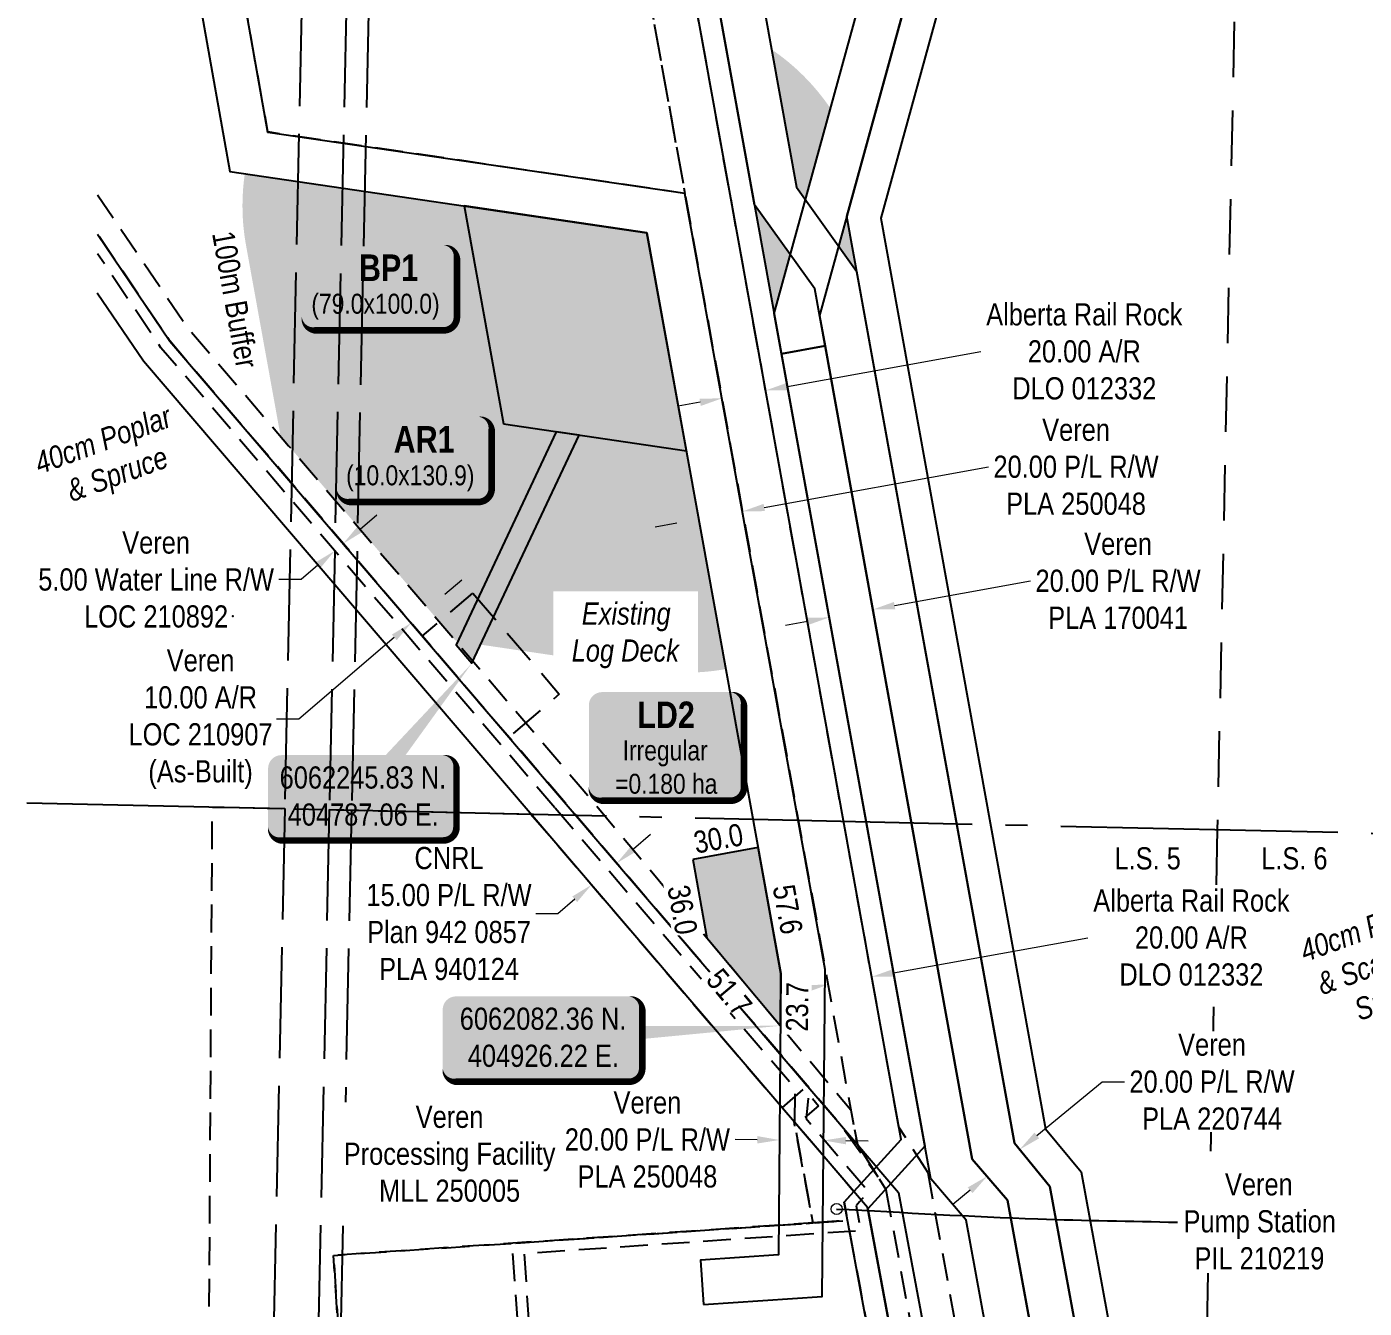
# Model space of a CAD drawing. Extents: x 403584 to 407532, y 6061258 to 6064935.
# Drawn here: x 404586 to 405189, y 6061955 to 6062533 of the extents above; entities that cross this region are included whole.
import ezdxf

# ---------------------------------------------------------------- set-up
doc = ezdxf.new("R2010")
doc.units = 0
doc.header["$LTSCALE"] = 5
doc.header["$PDSIZE"] = 0.5
for name, pattern in [('foc-ACCESSROAD', [3.75, 2.5, -1.25]), ('foc-LSD', [8, 5, -3]), ('foc-QUARTERLINE', [33, 25, -3, 2, -3]), ('foc-UNSURVEYED', [12.5, 10, -2.5]), ('HIDDEN2', [4.7625, 3.175, -1.5875])]:
    doc.linetypes.add(name, pattern=pattern)
doc.layers.get('Defpoints').update_dxf_attribs({"color": 9})
for name, color, linetype in [('C-AR', 13, 'foc-ACCESSROAD'), ('C-RW', 13, 'Continuous'), ('C-WS', 13, 'foc-ACCESSROAD'), ('DETAIL-T', 7, 'Continuous'), ('F-AR', 190, 'foc-ACCESSROAD'), ('F-RW', 190, 'Continuous'), ('L-QSEC', 8, 'foc-QUARTERLINE'), ('L-SECTION-LSD', 7, 'foc-LSD'), ('L-USEC', 7, 'foc-UNSURVEYED'), ('P-BUFFER-H 30m', 51, 'Continuous'), ('P-BUFFER-T', 40, 'Continuous'), ('P-TEMP-BLOCKS', 250, 'Continuous'), ('P-TEMP-H', 41, 'Continuous'), ('P-TEMP_LOG DECK', 46, 'Continuous'), ('P-TEMP_WORKSPACE', 46, 'Continuous'), ('T-BUSH-T', 110, 'Continuous'), ('T-EXISTING RTF', 220, 'HIDDEN2'), ('T-EXISTING RTF-T', 220, 'Continuous'), ('WETLAND', 143, 'Continuous')]:
    doc.layers.add(name, color=color, linetype=linetype)
for name, color, linetype, lineweight in [('C-AR-T', 13, 'Continuous', 9), ('C-RW-T', 13, 'Continuous', 9), ('C-WS-T', 13, 'Continuous', 9), ('F-AR-T', 190, 'Continuous', 9), ('F-RW-T', 190, 'Continuous', 9), ('P-TEMP-T', 46, 'Continuous', 18)]:
    doc.layers.add(name, color=color, linetype=linetype, lineweight=lineweight)
doc.styles.add('100L', font='ARIALN.TTF', dxfattribs={"height": 11})
doc.styles.add('80', font='ARIALN.TTF', dxfattribs={"height": 10})
doc.styles.add('80CG', font='ARIALN.TTF', dxfattribs={"height": 10})
doc.styles.add('80L', font='ARIALN.TTF', dxfattribs={"height": 10})
doc.styles.add('80LS', font='ARIALNI.TTF', dxfattribs={"height": 10})
doc.styles.add('BOLD', font='ARIALNB.TTF')
doc.dimstyles.new('Compass 5 000', dxfattribs={"dimscale": 5, "dimtxt": 9, "dimasz": 2, "dimexe": 0.2, "dimexo": 0.0625, "dimgap": 0.5, "dimtad": 0, "dimtih": 1, "dimtoh": 1, "dimzin": 0, "dimdsep": 46, "dimtxsty": '80CG', "dimcen": 0.1, "dimse1": 1, "dimse2": 1, "dimclrd": 256, "dimclrt": 256, "dimaunit": 1, "dimadec": 4, "dimazin": 0, "dimtfac": 0.06, "dimtofl": 0, "dimtmove": 0, "dimatfit": 1, "dimfxl": 0.2, "dimtolj": 1, "dimtzin": 0, "dimlwd": -1, "dimarcsym": 0})

# ---------------------------------------------------------------- blocks, each defined once
blk = doc.blocks.new('*D361')
at = {"layer": 'C-AR-T', "transparency": 16777216}
for p, q in [((404774.85, 6062276.98), (404782.45, 6062283.48)), ((404752.06, 6062257.48), (404708.99, 6062220.62)), ((404708.99, 6062220.62), (404698.99, 6062220.62))]:
    blk.add_line(p, q, dxfattribs=at)
for points in [[(404773.77, 6062278.25), (404775.94, 6062275.72), (404767.25, 6062270.48)], [(404750.98, 6062258.75), (404753.15, 6062256.21), (404759.66, 6062263.98)]]:
    blk.add_solid(points, dxfattribs=at)
at = {"layer": 'Defpoints', "color": 0, "transparency": 16777216}
for p in [(404767.25, 6062270.48), (404769.47, 6062267.9), (404761.87, 6062261.4)]:
    blk.add_point(p, dxfattribs=at)
at = {"layer": 'C-AR-T', "transparency": 16777216, "insert": (404664.69, 6062220.62), "char_height": 10, "attachment_point": 5, "style": '80CG'}
blk.add_mtext('\\A1;Veren\\P10.00 A/R\\PLOC 210907\\P(As-Built)', dxfattribs=at)
blk = doc.blocks.new('*D377')
at = {"layer": 'Defpoints', "color": 0, "transparency": 16777216}
for p in [(404802.55, 6062213.88), (404791.16, 6062204.13), (404841.02, 6062145.92)]:
    blk.add_point(p, dxfattribs=at)
at = {"layer": 'F-RW-T', "transparency": 16777216}
for p, q in [((404860, 6062162.18), (404867.59, 6062168.69)), ((404833.42, 6062139.42), (404825.83, 6062132.91)), ((404825.83, 6062132.91), (404815.83, 6062132.91))]:
    blk.add_line(p, q, dxfattribs=at)
for points in [[(404858.91, 6062163.45), (404861.08, 6062160.92), (404852.4, 6062155.68)], [(404832.34, 6062140.68), (404834.5, 6062138.15), (404841.02, 6062145.92)]]:
    blk.add_solid(points, dxfattribs=at)
at = {"layer": 'F-RW-T', "transparency": 16777216, "insert": (404776.74, 6062132.91), "char_height": 10, "attachment_point": 5, "style": '80CG', "bg_fill": 3, "box_fill_scale": 1.1, "bg_fill_color": 256, "bg_fill_true_color": 13158600, "bg_fill_transparency": 0}
blk.add_mtext('\\A1;CNRL\\P15.00 P/L R/W\\PPlan 942 0857\\PPLA 940124', dxfattribs=at)
blk = doc.blocks.new('*D394')
at = {"layer": 'Defpoints', "color": 0, "transparency": 16777216}
for p in [(404896.75, 6062382.31), (404916.42, 6062385.87), (404919.51, 6062368.81)]:
    blk.add_point(p, dxfattribs=at)
at = {"layer": 'F-AR-T', "transparency": 16777216}
for p, q in [((404929.35, 6062370.59), (405016.52, 6062386.37)), ((404889.99, 6062363.47), (404880.15, 6062361.69))]:
    blk.add_line(p, q, dxfattribs=at)
for points in [[(404929.05, 6062372.23), (404929.64, 6062368.95), (404919.51, 6062368.81)], [(404889.7, 6062365.11), (404890.29, 6062361.83), (404899.83, 6062365.25)]]:
    blk.add_solid(points, dxfattribs=at)
at = {"layer": 'F-AR-T', "transparency": 16777216, "insert": (405063.25, 6062386.37), "char_height": 10, "attachment_point": 5, "style": '80CG'}
blk.add_mtext('\\A1;Alberta Rail Rock\\P20.00 A/R\\PDLO 012332', dxfattribs=at)
blk = doc.blocks.new('*D406')
at = {"layer": 'C-RW-T', "transparency": 16777216}
for p, q in [((404977.7, 6062271.83), (405038.94, 6062282.93)), ((404938.36, 6062264.7), (404928.52, 6062262.91))]:
    blk.add_line(p, q, dxfattribs=at)
for points in [[(404977.4, 6062273.47), (404978, 6062270.19), (404967.86, 6062270.04)], [(404938.07, 6062266.34), (404938.66, 6062263.06), (404948.2, 6062266.48)]]:
    blk.add_solid(points, dxfattribs=at)
at = {"layer": 'Defpoints', "color": 0, "transparency": 16777216}
for p in [(404946.69, 6062274.82), (404966.35, 6062278.38), (404967.86, 6062270.04)]:
    blk.add_point(p, dxfattribs=at)
at = {"layer": 'C-RW-T', "transparency": 16777216, "insert": (405078.48, 6062282.93), "char_height": 10, "attachment_point": 5, "style": '80CG'}
blk.add_mtext('\\A1;Veren\\P20.00 P/L R/W\\PPLA 170041', dxfattribs=at)
blk = doc.blocks.new('*D410')
at = {"layer": 'Defpoints', "color": 0, "transparency": 16777216}
for p in [(404944.75, 6062117.13), (404964.42, 6062120.69), (404967.36, 6062104.45)]:
    blk.add_point(p, dxfattribs=at)
at = {"layer": 'F-AR-T', "transparency": 16777216}
for p, q in [((404977.2, 6062106.23), (405064.83, 6062122.09)), ((404937.85, 6062099.11), (404928.01, 6062097.33))]:
    blk.add_line(p, q, dxfattribs=at)
for points in [[(404976.9, 6062107.87), (404977.49, 6062104.59), (404967.36, 6062104.45)], [(404937.55, 6062100.75), (404938.14, 6062097.47), (404947.69, 6062100.89)]]:
    blk.add_solid(points, dxfattribs=at)
at = {"layer": 'F-AR-T', "transparency": 16777216, "insert": (405111.55, 6062122.09), "char_height": 10, "attachment_point": 5, "style": '80CG', "bg_fill": 3, "box_fill_scale": 1.1, "bg_fill_color": 256, "bg_fill_true_color": 13158600, "bg_fill_transparency": 0}
blk.add_mtext('\\A1;Alberta Rail Rock\\P20.00 A/R\\PDLO 012332', dxfattribs=at)
blk = doc.blocks.new('*D427')
at = {"layer": 'C-AR-T', "transparency": 16777216}
for p, q in [((404736.61, 6062306.28), (404744.21, 6062312.78)), ((404717.62, 6062290.02), (404710.03, 6062283.52)), ((404710.03, 6062283.52), (404700.03, 6062283.52))]:
    blk.add_line(p, q, dxfattribs=at)
for points in [[(404735.53, 6062307.55), (404737.7, 6062305.01), (404729.02, 6062299.78)], [(404716.54, 6062291.29), (404718.71, 6062288.76), (404725.22, 6062296.53)]]:
    blk.add_solid(points, dxfattribs=at)
at = {"layer": 'Defpoints', "color": 0, "transparency": 16777216}
for p in [(404655.99, 6062377.39), (404659.79, 6062380.64), (404725.22, 6062296.53)]:
    blk.add_point(p, dxfattribs=at)
at = {"layer": 'C-AR-T', "transparency": 16777216, "insert": (404644.64, 6062283.52), "char_height": 10, "attachment_point": 5, "style": '80CG'}
blk.add_mtext('\\A1;Veren\\P5.00 Water Line R/W\\PLOC 210892', dxfattribs=at)
blk = doc.blocks.new('*D429')
at = {"layer": 'C-RW-T', "transparency": 16777216}
for p, q in [((405041.83, 6062032.91), (405071.3, 6062057.13)), ((405071.3, 6062057.13), (405081.3, 6062057.13)), ((405011.74, 6062008.19), (405004.01, 6062001.84))]:
    blk.add_line(p, q, dxfattribs=at)
for points in [[(405040.77, 6062034.2), (405042.88, 6062031.62), (405034.1, 6062026.56)], [(405010.68, 6062009.48), (405012.8, 6062006.9), (405019.47, 6062014.54)]]:
    blk.add_solid(points, dxfattribs=at)
at = {"layer": 'Defpoints', "color": 0, "transparency": 16777216}
for p in [(405034.1, 6062026.56), (405038.49, 6062021.22), (405023.86, 6062009.2)]:
    blk.add_point(p, dxfattribs=at)
at = {"layer": 'C-RW-T', "transparency": 16777216, "insert": (405120.84, 6062057.13), "char_height": 10, "attachment_point": 5, "style": '80CG', "bg_fill": 3, "box_fill_scale": 1.1, "bg_fill_color": 256, "bg_fill_true_color": 13158600, "bg_fill_transparency": 0}
blk.add_mtext('\\A1;Veren\\P20.00 P/L R/W\\PPLA 220744', dxfattribs=at)
blk = doc.blocks.new('*D500')
at = {"layer": 'C-AR-T', "transparency": 16777216}
for p, q in [((404918.9, 6062316.05), (405019.98, 6062334.35)), ((404879.55, 6062308.93), (404869.71, 6062307.15))]:
    blk.add_line(p, q, dxfattribs=at)
for points in [[(404918.61, 6062317.69), (404919.2, 6062314.41), (404909.06, 6062314.27)], [(404879.25, 6062310.57), (404879.85, 6062307.29), (404889.39, 6062310.71)]]:
    blk.add_solid(points, dxfattribs=at)
at = {"layer": 'Defpoints', "color": 0, "transparency": 16777216}
for p in [(404909.06, 6062314.27), (404901.38, 6062244.47), (404921.05, 6062248.03)]:
    blk.add_point(p, dxfattribs=at)
at = {"layer": 'C-AR-T', "transparency": 16777216, "insert": (405059.52, 6062334.35), "char_height": 10, "attachment_point": 5, "style": '80CG'}
blk.add_mtext('\\A1;Veren\\P20.00 P/L R/W\\PPLA 250048', dxfattribs=at)
blk = doc.blocks.new('*D501')
at = {"layer": 'C-AR-T', "transparency": 16777216}
for p, q in [((404915.74, 6062030.95), (404905.74, 6062031.04)), ((404955.73, 6062030.58), (404965.73, 6062030.48))]:
    blk.add_line(p, q, dxfattribs=at)
at = {"layer": 'C-AR-T', "linetype": 'ByBlock', "transparency": 16777216}
for points in [[(404915.76, 6062032.62), (404915.73, 6062029.28), (404925.74, 6062030.86)], [(404955.75, 6062032.24), (404955.72, 6062028.91), (404945.73, 6062030.67)]]:
    blk.add_solid(points, dxfattribs=at)
at = {"layer": 'Defpoints', "color": 0, "linetype": 'ByBlock', "transparency": 16777216}
for p in [(404926.07, 6062066.34), (404946.07, 6062066.15), (404925.74, 6062030.86)]:
    blk.add_point(p, dxfattribs=at)
at = {"layer": 'C-AR-T', "linetype": 'ByBlock', "transparency": 16777216, "insert": (404866.21, 6062031.04), "char_height": 10, "attachment_point": 5, "style": '80CG'}
blk.add_mtext('\\A1;Veren\\P20.00 P/L R/W\\PPLA 250048', dxfattribs=at)
blk = doc.blocks.new('*U504')
at = {"true_color": 0xff8aff}
h = blk.add_hatch(color=211, dxfattribs=at)
edge = h.paths.add_edge_path()
edge.add_line((-29, -30.5), (29, -30.5))
edge.add_arc((29, -24.5), 6, 270, 360)
edge.add_line((35, -24.5), (35, 12.5))
edge.add_arc((29, 12.5), 6, 0, 90)
edge.add_line((29, 18.5), (-29, 18.5))
edge.add_arc((-29, 12.5), 6, 90, 180)
edge.add_line((-35, 12.5), (-35, -24.5))
edge.add_arc((-29, -24.5), 6, 180, 270)
at = {"color": 250, "flags": 128}
blk.add_lwpolyline([(-29, -30.5, 3, 3, 0), (29, -30.5, 3, 3, 0.414214), (35, -24.5, 3, 3, 0), (35, 12.5, 3, 0, 0.414214), (29, 18.5, 0, 0, 0), (-29, 18.5, 0, 0, 0.414214), (-35, 12.5, 0, 0, 0), (-35, -24.5, 0, 3, 0.414214)], format="xyseb", close=True, dxfattribs=at)
at = {"flags": 128}
blk.add_lwpolyline([(25.69, -3.34, 0, 7.5, 0), (0, 0, 0, 0, 0)], format="xyseb", dxfattribs=at)
at = {"color": 250}
for tag, p, height, style in [('TEMP_AREA_W1_001', (-9.21, 2.24), 12, 'BOLD'), ('ENTER_TEXT_001', (-30.66, -12.47), 9, '80')]:
    blk.add_attdef(tag, p, '', height=height, dxfattribs=dict(at, style=style))
blk = doc.blocks.new('*U506')
h = blk.add_hatch(color=254)
edge = h.paths.add_edge_path()
edge.add_line((-39, -20), (39, -20))
edge.add_arc((39, -14), 6, 270, 360)
edge.add_line((45, -14), (45, 12.5))
edge.add_arc((39, 12.5), 6, 0, 90)
edge.add_line((39, 18.5), (-39, 18.5))
edge.add_arc((-39, 12.5), 6, 90, 180)
edge.add_line((-45, 12.5), (-45, -14))
edge.add_arc((-39, -14), 6, 180, 270)
at = {"color": 1, "flags": 128}
blk.add_lwpolyline([(-39, -20, 3, 3, 0), (39, -20, 3, 3, 0.414214), (45, -14, 3, 3, 0), (45, 12.5, 3, 0, 0.414214), (39, 18.5, 0, 0, 0), (-39, 18.5, 0, 0, 0.414214), (-45, 12.5, 0, 0, 0), (-45, -14, 0, 3, 0.414214)], format="xyseb", close=True, dxfattribs=at)
blk.add_lwpolyline([(107.35, 5.24, 0, 10, 0), (0, 0, 5, 5, 0)], format="xyseb", dxfattribs=at)
at = {"color": 1, "style": '80'}
blk.add_attdef('ENTER_TEXT_001', (-35.99, -5), '', height=10, dxfattribs=at)
blk = doc.blocks.new('*U507')
h = blk.add_hatch(color=254)
edge = h.paths.add_edge_path()
edge.add_line((-36.5, -20), (36.5, -20))
edge.add_arc((36.5, -14), 6, 270, 360)
edge.add_line((42.5, -14), (42.5, 12.5))
edge.add_arc((36.5, 12.5), 6, 0, 90)
edge.add_line((36.5, 18.5), (-36.5, 18.5))
edge.add_arc((-36.5, 12.5), 6, 90, 180)
edge.add_line((-42.5, 12.5), (-42.5, -14))
edge.add_arc((-36.5, -14), 6, 180, 270)
at = {"color": 1, "flags": 128}
blk.add_lwpolyline([(49.45, 59.96, 0, 10, 0), (0, 0, 5, 5, 0)], format="xyseb", dxfattribs=at)
blk.add_lwpolyline([(-36.5, -20, 3, 3, 0), (36.5, -20, 3, 3, 0.414214), (42.5, -14, 3, 3, 0), (42.5, 12.5, 3, 0, 0.414214), (36.5, 18.5, 0, 0, 0), (-36.5, 18.5, 0, 0, 0.414214), (-42.5, 12.5, 0, 0, 0), (-42.5, -14, 0, 3, 0.414214)], format="xyseb", close=True, dxfattribs=at)
at = {"color": 1, "style": '80'}
blk.add_attdef('ENTER_TEXT_001', (-35.99, -5), '', height=10, dxfattribs=at)
blk = doc.blocks.new('*U508')
at = {"true_color": 0xff8aff}
h = blk.add_hatch(color=211, dxfattribs=at)
edge = h.paths.add_edge_path()
edge.add_line((-29, -20), (29, -20))
edge.add_arc((29, -14), 6, 270, 360)
edge.add_line((35, -14), (35, 12.5))
edge.add_arc((29, 12.5), 6, 0, 90)
edge.add_line((29, 18.5), (-29, 18.5))
edge.add_arc((-29, 12.5), 6, 90, 180)
edge.add_line((-35, 12.5), (-35, -14))
edge.add_arc((-29, -14), 6, 180, 270)
at = {"color": 250, "flags": 128}
blk.add_lwpolyline([(-29, -20, 3, 3, 0), (29, -20, 3, 3, 0.414214), (35, -14, 3, 3, 0), (35, 12.5, 3, 0, 0.414214), (29, 18.5, 0, 0, 0), (-29, 18.5, 0, 0, 0.414214), (-35, 12.5, 0, 0, 0), (-35, -14, 0, 3, 0.414214)], format="xyseb", close=True, dxfattribs=at)
at = {"flags": 128}
blk.add_lwpolyline([(-22.41, -2.27, 0, 7.5, 0), (0, 0, 0, 0, 0)], format="xyseb", dxfattribs=at)
at = {"color": 250}
for tag, p, height, style in [('TEMP_AREA_W1_001', (-9.21, 2.24), 12, 'BOLD'), ('ENTER_TEXT_001', (-30.66, -12.47), 9, '80')]:
    blk.add_attdef(tag, p, '', height=height, dxfattribs=dict(at, style=style))

msp = doc.modelspace()

# ---------------------------------------------------------------- hatches: boundary and pattern name
at = {"layer": 'P-BUFFER-H 30m', "linetype": 'ByBlock'}
h = msp.add_hatch(color=256, dxfattribs=at)
h.dxf.hatch_style = 1
h.paths.add_polyline_path([(404866.002, 6062439.928), (404684.636, 6062466.488, 0.0811075), (404685.19, 6062434.275), (404700.783, 6062348.123), (404704.406, 6062343.891), (404779.502, 6062256.174, 0.0185198), (404786.781, 6062254.825), (404869.231, 6062242.674, 0.0815268), (404901.609, 6062243.205)])
h.paths.add_polyline_path([(404930.655, 6062429.994), (404914.519, 6062452.496), (404923.38, 6062403.539)])
h.paths.add_polyline_path([(404948.793, 6062495.941, 0.0951977), (404922.14, 6062522.634), (404933.398, 6062460.435), (404937.468, 6062454.765)])
h = msp.add_hatch(color=256, dxfattribs=at)
h.dxf.hatch_style = 1
h.paths.add_polyline_path([(404956.115, 6062447.175), (404952.459, 6062433.883), (404960.565, 6062422.592)])
at = {"layer": 'P-TEMP-H'}
h = msp.add_hatch(color=256, dxfattribs=at)
h.dxf.hatch_style = 1
h.paths.add_polyline_path([(404801.354, 6062353.716), (404883.804, 6062341.566), (404866.002, 6062439.928), (404783.551, 6062452.078)])
h = msp.add_hatch(color=256, dxfattribs=at)
h.dxf.hatch_style = 1
h.paths.add_polyline_path([(404825.103, 6062350.216), (404779.931, 6062254.165), (404787.057, 6062245.83), (404835.434, 6062348.694)])
at = {"layer": 'P-TEMP-H', "linetype": 'ByBlock'}
h = msp.add_hatch(color=256, dxfattribs=at)
h.dxf.hatch_style = 1
h.paths.add_polyline_path([(404886.677, 6062157.334), (404893.078, 6062121.97), (404926.223, 6062082.36), (404926.444, 6062106), (404916.185, 6062162.676)])

# ---------------------------------------------------------------- linework, layer by layer
at = {"layer": 'C-AR', "flags": 128}
for points in [[(404618.276, 6062457.05), (404658.778, 6062397.19), (404704.406, 6062343.891), (404835.933, 6062190.261), (404951.563, 6062052.078), (404957.886, 6062044.522), (404960.928, 6062028.887), (404970.195, 6062014.236), (404952.292, 6062038.974), (404828.303, 6062183.803), (404696.812, 6062337.39), (404650.816, 6062391.12), (404618.216, 6062439.301)], [(404618.216, 6062439.301), (404650.824, 6062391.109), (404828.303, 6062183.803), (404886.464, 6062115.866), (404939.234, 6062054.227), (404937.74, 6062040.599), (404965.988, 6062007.603), (404961.918, 6062003.057), (404960.3, 6062001.249), (404962.401, 6061989.948), (404957.373, 6061989.605), (404810.596, 6061979.631), (404822.8, 6061800.11), (404823.139, 6061795.127), (404752.135, 6061790.273), (404752.487, 6061785.328), (404757.333, 6061785.657), (404928.373, 6061797.256), (404971.235, 6061775.885), (405000.56, 6061747.825), (405002.896, 6061744.75), (405016.357, 6061727.032), (405032.512, 6061705.768), (405033.034, 6061702.964), (405039.284, 6061669.388), (405040.747, 6061661.528), (405041.664, 6061656.603), (405091.747, 6061387.589), (405095.387, 6061366.913), (405112.677, 6061268.726)], [(404824.488, 6062180.574), (404646.843, 6062388.073), (404618.186, 6062430.427)], [(405107.586, 6061268.822), (405090.291, 6061367.028), (405086.83, 6061386.696), (405048.447, 6061592.863), (405045.702, 6061607.608), (405036.752, 6061655.687), (405035.835, 6061660.613), (405034.372, 6061668.473), (405028.121, 6061702.051), (405027.817, 6061703.686), (405018.391, 6061716.092), (405004.923, 6061733.82), (404996.821, 6061744.485), (404968.329, 6061771.748), (404927.36, 6061792.177), (404911.853, 6061791.125), (404757.135, 6061780.632), (404747.84, 6061780.002), (404746.82, 6061794.959), (404817.813, 6061799.773), (404805.27, 6061984.276), (404940.853, 6061993.489), (404951.442, 6061994.209), (404956.458, 6061994.549), (404954.923, 6062002.824), (404959.336, 6062007.688), (404932.742, 6062038.751), (404932.786, 6062054.071), (404824.488, 6062180.574)]]:
    msp.add_lwpolyline(points, dxfattribs=at)
msp.add_lwpolyline([(404927.03, 6062045.428), (404936.915, 6062053.919), (404943.416, 6062046.326), (404933.53, 6062037.834)], close=True, dxfattribs=at)
at = {"layer": 'C-RW'}
for points in [[(405054.211, 6061863.758), (405028.589, 6062003.664), (405012.718, 6062022.212), (404941.694, 6062414.6), (404914.519, 6062452.496), (404800.289, 6063083.587)], [(404820.581, 6063083.723), (404933.398, 6062460.435), (404960.565, 6062422.592), (405031.724, 6062029.455), (405047.74, 6062009.964), (405077.469, 6061847.757)], [(405051.644, 6061767.126), (405009.897, 6061994.759), (404994.01, 6062013.326), (404926.672, 6062385.352), (404946.344, 6062388.912), (405012.718, 6062022.212), (405028.589, 6062003.664), (405070.145, 6061777.075)]]:
    msp.add_lwpolyline(points, dxfattribs=at)
msp.add_lwpolyline([(405166.622, 6062773.443), (405163.646, 6062753.675), (405045.312, 6062771.491), (404943.862, 6062402.624), (404946.344, 6062388.912), (404926.672, 6062385.352), (404923.38, 6062403.539), (405030.742, 6062793.902), (405166.622, 6062773.443)], close=True, dxfattribs=at)
at = {"layer": 'C-RW', "flags": 128}
msp.add_lwpolyline([(404891.493, 6061956.702), (404945.08, 6061960.343), (404946.452, 6062107.703), (404883.115, 6062457.627), (404695.066, 6062485.166), (404672.021, 6062614.854), (404652.337, 6062611.356), (404677.904, 6062467.474), (404866.002, 6062439.928), (404926.444, 6062106), (404925.261, 6061979.035), (404890.138, 6061976.648)], close=True, dxfattribs=at)
at = {"layer": 'C-WS', "flags": 128}
for points in [[(404639.016, 6062658.811), (404635.065, 6062680.444), (404836.137, 6062717.169), (404883.115, 6062457.627), (404695.018, 6062485.357), (404672.031, 6062614.847)], [(404813.708, 6062177.792), (404932.358, 6062039.201), (404940.853, 6061993.489), (404724.585, 6061978.856), (404737.13, 6061794.318), (404733.487, 6061794.071), (404667.993, 6061853.473), (404670.006, 6062181.003)], [(404959.341, 6062007.682), (404954.923, 6062002.824), (404956.458, 6061994.549), (404951.442, 6061994.21), (404940.853, 6061993.49), (404932.358, 6062039.201), (404959.341, 6062007.682)], [(404746.82, 6061794.962), (404737.13, 6061794.318), (404736.463, 6061804.119), (404727.611, 6061934.332), (404724.585, 6061978.856), (404728.555, 6061979.122), (404805.27, 6061984.276), (404940.853, 6061993.49), (404951.442, 6061994.21), (404956.458, 6061994.549), (404957.374, 6061989.605), (404961.953, 6061964.914), (404976.199, 6061888.192), (404986.849, 6061830.977), (404990.475, 6061811.486), (404970.389, 6061810.123), (404964.587, 6061809.729), (404937.594, 6061807.899), (404930.405, 6061807.411), (404822.8, 6061800.11), (404817.813, 6061799.773), (404746.82, 6061794.962)]]:
    msp.add_lwpolyline(points, close=True, dxfattribs=at)
at = {"layer": 'F-AR'}
msp.add_lwpolyline([(404769.851, 6063083.383), (404960.657, 6062029.224), (404973.808, 6062008.558), (405021.342, 6061749.114), (405017.643, 6061741.862), (405031.025, 6061724.206), (405034.999, 6061731.877), (405042.229, 6061746.048), (404992.77, 6062015.999), (404979.63, 6062036.646), (404790.143, 6063083.519)], dxfattribs=at)
at = {"layer": 'F-RW'}
for points in [[(404800.289, 6063083.587), (404991.35, 6062028.022), (404965.663, 6061999.767), (405029.872, 6061654.401), (405020.041, 6061652.561), (404954.923, 6062002.824), (404980.635, 6062031.095), (404790.143, 6063083.519)], [(405163.857, 6061267.768), (405146.559, 6061365.762), (405141.164, 6061396.329), (405108.112, 6061572.965), (405135.298, 6061618.119), (405116.875, 6061716.956), (405113.863, 6061723.916), (405113.521, 6061724.707), (405109.094, 6061734.943), (405108.734, 6061735.726), (405106.771, 6061740.324), (405104.779, 6061744.909), (405098.843, 6061758.694), (405090.066, 6061779.02), (405047.74, 6062009.964), (405031.724, 6062029.455), (404956.115, 6062447.175), (405063.463, 6062837.486), (405079.078, 6062941.268), (404933.483, 6062963.175), (404845.425, 6062946.467), (404820.581, 6063083.723)], [(404835.8, 6063083.825), (404857.486, 6062964.017), (404933.193, 6062978.381), (405096.136, 6062953.864), (405078.157, 6062834.372), (404971.477, 6062446.488), (405045.783, 6062035.962), (405061.789, 6062016.484), (405104.503, 6061783.421), (405112.463, 6061764.992), (405118.416, 6061751.21), (405120.396, 6061746.627), (405122.381, 6061742.031), (405127.141, 6061731.012), (405131.304, 6061721.374), (405151.08, 6061615.263), (405123.896, 6061570.111), (405155.918, 6061399.002), (405161.844, 6061365.419), (405179.133, 6061267.482)], [(404618.216, 6062439.301), (404650.824, 6062391.109), (404960.928, 6062028.887), (404979.519, 6062007.168), (405032.636, 6061722.08), (405035.982, 6061703.512), (405033.034, 6061702.964), (405028.121, 6061702.051), (405021.241, 6061700.774), (405018.391, 6061716.093), (405016.357, 6061727.033), (405012.287, 6061748.911), (404965.488, 6062000.502), (404638.881, 6062382.003), (404618.126, 6062412.677)]]:
    msp.add_lwpolyline(points, dxfattribs=at)
at = {"layer": 'L-QSEC'}
for p, q in [((404586.299, 6062182.835), (404702.622, 6062180.289)), ((404722.726, 6062179.837), (405489.198, 6062162.604))]:
    msp.add_line(p, q, dxfattribs=at)
at = {"layer": 'L-SECTION-LSD'}
for p, q in [((405140.082, 6062974.982), (405123.207, 6062170.833)), ((405123.207, 6062170.833), (405106.346, 6061366.684))]:
    msp.add_line(p, q, dxfattribs=at)
at = {"layer": 'L-USEC'}
for p, q in [((404719.562, 6062984.434), (404702.622, 6062180.289)), ((404739.666, 6062983.982), (404722.726, 6062179.866)), ((404749.722, 6062983.756), (404732.783, 6062179.654)), ((404702.622, 6062180.289), (404685.685, 6061376.144)), ((404722.726, 6062179.866), (404705.789, 6061375.721)), ((404732.783, 6062179.654), (404715.846, 6061375.509))]:
    msp.add_line(p, q, dxfattribs=at)
at = {"layer": 'P-TEMP_LOG DECK', "flags": 128}
msp.add_lwpolyline([(404886.677, 6062157.334), (404893.078, 6062121.97), (404926.223, 6062082.36), (404926.444, 6062106), (404926.444, 6062106), (404916.185, 6062162.676)], close=True, dxfattribs=at)
at = {"layer": 'P-TEMP_WORKSPACE', "flags": 128}
msp.add_lwpolyline([(404801.354, 6062353.716), (404883.804, 6062341.566), (404866.002, 6062439.928), (404783.551, 6062452.078), (404801.354, 6062353.716)], close=True, dxfattribs=at)
at = {"layer": 'T-EXISTING RTF', "flags": 128}
msp.add_lwpolyline([(404787.471, 6062277.468), (404826.485, 6062231.914), (404803.708, 6062212.407), (404764.694, 6062257.96), (404787.471, 6062277.468)], close=True, dxfattribs=at)
at = {"layer": 'WETLAND'}
msp.add_point((404679.304, 6062267.009), dxfattribs=at)

# ---------------------------------------------------------------- block references
at = {"layer": 'DETAIL-T'}
ref = msp.add_blockref('*U507', (404737.628, 6062185.893), dxfattribs=dict(at, xscale=0.9995970000000022, yscale=0.9995970000000022, zscale=0.9995970000000022))
ref.add_attrib('ENTER_TEXT_001', '6062245.83 N.', (404700.348, 6062189.31), dxfattribs={"layer": '0', "color": 1, "height": 9.99597, "style": '80'})
ref.add_attrib('ENTER_TEXT_002', '404787.06 E.', (404703.986, 6062172.61), dxfattribs={"layer": '0', "color": 1, "height": 9.99597, "style": '80'})
at = {"layer": 'DETAIL-T', "color": 6, "linetype": 'ByBlock'}
ref = msp.add_blockref('*U506', (404818.875, 6062077.121), dxfattribs=at)
ref.add_attrib('ENTER_TEXT_001', '6062082.36 N.', (404781.58, 6062080.54), dxfattribs={"layer": '0', "color": 1, "height": 10, "style": '80'})
ref.add_attrib('ENTER_TEXT_002', '404926.22 E.', (404785.219, 6062063.832), dxfattribs={"layer": '0', "color": 1, "height": 10, "style": '80'})
at = {"layer": 'P-TEMP-BLOCKS', "xscale": 0.9995970000000022, "yscale": 0.9995970000000022, "zscale": 0.9995970000000022}
for p, values in [((404745.308, 6062415.891), {'TEMP_AREA_W1_001': 'BP1', 'ENTER_TEXT_001': '(79.0x100.0)'}), ((404760.987, 6062338.514), {'TEMP_AREA_W1_001': 'AR1', 'ENTER_TEXT_001': '(10.0x130.9)'})]:
    msp.add_blockref('*U508', p, dxfattribs=at).add_auto_attribs(values)
at = {"layer": 'P-TEMP-BLOCKS'}
ref = msp.add_blockref('*U504', (404874.78, 6062214.32), dxfattribs=dict(at, xscale=0.99959315, yscale=0.99959315, zscale=0.99959315))
ref.add_attrib('TEMP_AREA_W1_001', 'LD2', (404861.619, 6062216.564), dxfattribs={"layer": '0', "color": 250, "height": 11.9951, "style": 'BOLD'})
ref.add_attrib('ENTER_TEXT_001', 'Irregular', (404855.032, 6062202.009), dxfattribs={"layer": '0', "color": 250, "height": 8.9963, "style": '80'})
ref.add_attrib('ENTER_TEXT_002', '=0.180 ha', (404851.654, 6062186.978), dxfattribs={"layer": '0', "color": 250, "height": 8.9963, "style": '80'})

# ---------------------------------------------------------------- texts
at = {"layer": 'P-BUFFER-T', "insert": (404679.667, 6062441.377), "char_height": 9.99597, "attachment_point": 1, "rotation": 280.259105, "style": '80L'}
msp.add_mtext_dynamic_manual_height_columns('100m Buffer', width=63.46489, gutter_width=50, heights=[0], dxfattribs=at)
at = {"layer": 'P-TEMP-T', "linetype": 'ByBlock', "insert": (404886.353, 6062169.776), "char_height": 9.9959, "attachment_point": 1, "rotation": 10.259658, "style": '80L'}
msp.add_mtext_dynamic_manual_height_columns('30.0', width=35.37807, gutter_width=50, heights=[0], dxfattribs=at)
at = {"layer": 'T-BUSH-T', "insert": (404588.429, 6062340.216), "char_height": 9.99603, "attachment_point": 1, "rotation": 20, "style": '80L'}
msp.add_mtext_dynamic_manual_height_columns('\\pi0.32548,t60.302;{\\fArial Narrow|b0|i1|c0|p34;40cm Poplar \\P\\pi9.7453,t69.722;& Spruce}', width=65.40696, gutter_width=50, heights=[0], dxfattribs=at)
at = {"layer": 'T-BUSH-T', "insert": (405189.606, 6062131.398), "char_height": 9.99592, "width": 68.42918, "attachment_point": 2, "rotation": 20, "style": '80LS'}
msp.add_mtext('40cm Poplar\\P& Scattered Spruce', dxfattribs=at)

# ---------------------------------------------------------------- dimensions: what is measured, and where the dimension line sits
at = {"layer": 'C-AR-T'}
for base, p1, p2, angle, text, picture, middle in [((404725.219, 6062296.525), (404659.791, 6062380.637), (404655.993, 6062377.385), 220.567594, 'Veren\\P5.00 Water Line R/W\\PLOC 210892', '*D427', (404644.641, 6062283.518)), ((404767.254, 6062270.481), (404761.871, 6062261.398), (404769.465, 6062267.897), 40.555757, 'Veren\\P10.00 A/R\\PLOC 210907\\P(As-Built)', '*D361', (404664.686, 6062220.618))]:
    dim = msp.add_linear_dim(base=base, p1=p1, p2=p2, angle=angle, text=text, dimstyle='Compass 5 000', dxfattribs=at)
    dim.commit()
    dim.dimension.update_dxf_attribs({"geometry": picture, "text_midpoint": middle, "dimtype": 161})
at = {"layer": 'C-AR-T', "color": 94, "linetype": 'ByBlock'}
dim = msp.add_linear_dim(base=(404925.744, 6062030.857), p1=(404946.065, 6062066.149), p2=(404926.074, 6062066.335), angle=179.466365, text='Veren\\P20.00 P/L R/W\\PPLA 250048', dimstyle='Compass 5 000', dxfattribs=at)
dim.commit()
dim.dimension.update_dxf_attribs({"geometry": '*D501', "text_midpoint": (404866.205, 6062031.043), "dimtype": 161})
at = {"layer": 'C-RW-T'}
dim = msp.add_linear_dim(base=(404967.859, 6062270.045), p1=(404946.691, 6062274.819), p2=(404966.348, 6062278.382), angle=10.275813, text='Veren\\P20.00 P/L R/W\\PPLA 170041', dimstyle='Compass 5 000', override={"dimtxt": 10}, dxfattribs=at)
dim.commit()
dim.dimension.update_dxf_attribs({"geometry": '*D406', "text_midpoint": (405078.482, 6062282.932), "dimtype": 161})
at = {"layer": 'F-AR-T'}
dim = msp.add_linear_dim(base=(404919.507, 6062368.814), p1=(404896.747, 6062382.314), p2=(404916.419, 6062385.875), angle=10.259105, text='Alberta Rail Rock\\P20.00 A/R\\PDLO 012332', dimstyle='Compass 5 000', dxfattribs=at)
dim.commit()
dim.dimension.update_dxf_attribs({"geometry": '*D394', "text_midpoint": (405063.247, 6062386.373), "dimtype": 161})

# ---------------------------------------------------------------- next in the draw order: texts
at = {"layer": 'C-WS', "insert": (404776.983, 6062046.326), "char_height": 9.99592, "attachment_point": 2, "rotation": 0.024768, "style": '80L', "bg_fill": 3, "box_fill_scale": 1.15, "bg_fill_color": 256, "bg_fill_transparency": 0}
msp.add_mtext_dynamic_manual_height_columns('Veren\\PProcessing Facility\\PMLL 250005', width=95.46352, gutter_width=50.02, heights=[0], dxfattribs=at)
at = {"layer": 'L-SECTION-LSD', "attachment_point": 1, "style": '100L', "bg_fill": 3, "box_fill_scale": 1.5, "bg_fill_color": 256, "bg_fill_transparency": 0}
for s, width, insert, char_height in [('\\pi1.7702;L.S. 5', 30.40114, (405075.095, 6062162.863), 9.99593), ('L.S. 6', 30.48313, (405143.026, 6062162.863), 9.9959)]:
    msp.add_mtext_dynamic_manual_height_columns(s, width=width, gutter_width=55, heights=[0], dxfattribs=dict(at, insert=insert, char_height=char_height))
at = {"layer": 'P-TEMP-T', "linetype": 'ByBlock', "char_height": 9.9959, "attachment_point": 1, "style": '80L', "bg_fill": 3, "box_fill_scale": 1.15, "bg_fill_color": 256, "bg_fill_true_color": 256, "bg_fill_transparency": 0}
for s, width, insert, rotation in [('36.0', 20.65892, (404884.99, 6062146.518), 280.25763), ('51.7', 16.9431, (404899.84, 6062109.198), 309.922309)]:
    msp.add_mtext_dynamic_manual_height_columns(s, width=width, gutter_width=50, heights=[0], dxfattribs=dict(at, insert=insert, rotation=rotation))
at = {"layer": 'T-EXISTING RTF-T', "insert": (404828.797, 6062273.223), "char_height": 9.99597, "attachment_point": 1, "style": '80L', "bg_fill": 2}
msp.add_mtext_dynamic_manual_height_columns('\\pi7.8222;{\\fArial Narrow|b0|i1|c0|p34;Existing \\P\\pi3.2811;Log Deck}', width=55.16461, gutter_width=50, heights=[0], dxfattribs=at)

# ---------------------------------------------------------------- next in the draw order: dimensions: what is measured, and where the dimension line sits
at = {"layer": 'C-RW-T'}
dim = msp.add_linear_dim(base=(405034.1, 6062026.563), p1=(405023.855, 6062009.196), p2=(405038.49, 6062021.221), angle=39.410471, text='Veren\\P20.00 P/L R/W\\PPLA 220744', dimstyle='Compass 5 000', override={"dimtfill": 1}, dxfattribs=at)
dim.commit()
dim.dimension.update_dxf_attribs({"geometry": '*D429', "text_midpoint": (405120.837, 6062057.129), "dimtype": 161})
at = {"layer": 'F-RW-T'}
dim = msp.add_linear_dim(base=(404841.015, 6062145.923), p1=(404802.549, 6062213.882), p2=(404791.162, 6062204.128), angle=220.580732, text='CNRL\\P15.00 P/L R/W\\PPlan 942 0857\\PPLA 940124', dimstyle='Compass 5 000', override={"dimtxt": 10, "dimtfill": 1}, dxfattribs=at)
dim.commit()
dim.dimension.update_dxf_attribs({"geometry": '*D377', "text_midpoint": (404776.739, 6062132.913), "dimtype": 161})

# ---------------------------------------------------------------- next in the draw order: linework, layer by layer
at = {"layer": 'P-TEMP_WORKSPACE', "flags": 128}
msp.add_lwpolyline([(404825.103, 6062350.216), (404779.931, 6062254.165), (404787.057, 6062245.83), (404835.434, 6062348.694)], close=True, dxfattribs=at)

# ---------------------------------------------------------------- next in the draw order: texts
at = {"layer": 'C-WS-T', "insert": (405107.477, 6062015.868), "char_height": 9.99592, "attachment_point": 1, "style": '80L', "bg_fill": 3, "box_fill_scale": 1.15, "bg_fill_color": 256, "bg_fill_true_color": 256, "bg_fill_transparency": 0}
msp.add_mtext_dynamic_manual_height_columns('\\pi19.204;Veren\\P\\pi0.51753;Pump Station\\P\\pi5.4575;PIL 210219', width=68.10184, gutter_width=50.02, heights=[0], dxfattribs=at)

# ---------------------------------------------------------------- next in the draw order: dimensions: what is measured, and where the dimension line sits
at = {"layer": 'C-AR-T', "color": 2}
dim = msp.add_linear_dim(base=(404909.063, 6062314.271), p1=(404901.381, 6062244.465), p2=(404921.053, 6062248.026), angle=10.259658, text='Veren\\P20.00 P/L R/W\\PPLA 250048', dimstyle='Compass 5 000', dxfattribs=at)
dim.commit()
dim.dimension.update_dxf_attribs({"geometry": '*D500', "text_midpoint": (405059.522, 6062334.348), "dimtype": 161})
at = {"layer": 'F-AR-T'}
dim = msp.add_linear_dim(base=(404967.358, 6062104.45), p1=(404944.746, 6062117.13), p2=(404964.418, 6062120.691), angle=10.259658, text='Alberta Rail Rock\\P20.00 A/R\\PDLO 012332', dimstyle='Compass 5 000', override={"dimtfill": 1}, dxfattribs=at)
dim.commit()
dim.dimension.update_dxf_attribs({"geometry": '*D410', "text_midpoint": (405111.554, 6062122.092), "dimtype": 161})

# ---------------------------------------------------------------- next in the draw order: texts
at = {"layer": 'P-TEMP-T', "linetype": 'ByBlock', "insert": (404932.489, 6062146.699), "char_height": 9.9959, "attachment_point": 1, "rotation": 280.25763, "style": '80L'}
msp.add_mtext_dynamic_manual_height_columns('57.6', width=20.65892, gutter_width=50, heights=[0], dxfattribs=at)
at = {"layer": 'P-TEMP-T', "linetype": 'ByBlock', "insert": (404928.632, 6062079.806), "char_height": 9.9959, "attachment_point": 1, "rotation": 89.466365, "style": '80L', "bg_fill": 3, "box_fill_scale": 1.15, "bg_fill_color": 256, "bg_fill_true_color": 256, "bg_fill_transparency": 0}
msp.add_mtext_dynamic_manual_height_columns('23.7', width=21.85307, gutter_width=50, heights=[0], dxfattribs=at)

# ---------------------------------------------------------------- next in the draw order: leaders
at = {"layer": 'C-WS-T', "path_type": 1}
msp.add_leader([(404951.541, 6061999.749), (405042.323, 6061995.274), (405105.206, 6061993.802)], dimstyle='Compass 5 000', override={"dimasz": 1, "dimldrblk": 'DotBlank'}, dxfattribs=at)

doc.saveas('drawing.dxf')
